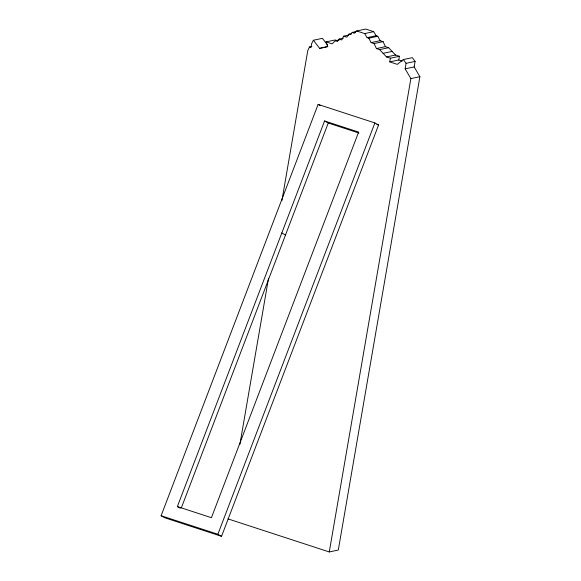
<?xml version="1.0" encoding="UTF-8"?>
<svg xmlns="http://www.w3.org/2000/svg" width="581" height="581" viewBox="0 0 581 581"><rect width="100%" height="100%" fill="white"/><g stroke="black" fill="none" stroke-linecap="round" stroke-linejoin="round"><path stroke-width="0.87" d="M239.88 444.465L268.516 278.343M281.908 200.641L307.777 50.598L309.433 47.032L311.895 46.509M389.757 61.906L390.396 58.209L399.423 56.292L398.784 59.988L389.757 61.906L397.288 64.368L403.316 59.567L412.343 57.65L415.103 61.412L414.159 66.924L419.896 76.692L338.302 550.033L329.274 551.95L227.963 518.877M329.274 551.95L410.869 78.609L405.131 68.841L406.075 63.329L403.316 59.567M161.104 515.732L318.119 104.413L374.883 122.94L378.572 124.995L221.55 536.314L164.786 517.787L161.104 515.732L217.868 534.266L221.55 536.314M177.365 506.581L324.568 120.971L358.63 132.09L211.426 517.7L177.365 506.581L180.313 508.222M181.374 507.787L328.25 123.019L324.568 120.971M217.868 534.266L374.883 122.94M348.6 35.114L343.676 36.16L341.788 39.951L339.144 39.087L337.401 41.418L335.31 40.735L332.092 43.844L326.101 41.883L327.619 46.465L319.666 48.383L313.37 40.249L311.641 43.626L310.966 47.533L309.433 47.032M357.068 31.367L352.144 32.413L350.757 34.649L349.087 34.097L346.741 37.155L343.676 36.16M352.144 32.413L353.96 33.008L356.661 30.967L365.689 29.05L373.699 31.665L376.125 35.731L377.803 36.276L380.163 40.692L383.09 41.65L385.45 46.654L388.653 47.707L395.523 55.021L399.423 56.292M313.37 40.249L322.397 38.331L327.648 45.115M353.96 33.008L355.601 32.659M349.087 34.097L351.549 33.575M356.661 30.967L364.672 33.582L373.699 31.665M326.101 41.883L335.128 39.966L337.699 40.808M339.144 39.087L343.248 38.215M335.31 40.735L339.413 39.864M364.672 33.582L367.098 37.642L376.125 35.731M319.666 48.383L327.873 46.647M367.098 37.642L368.775 38.193L377.803 36.276M368.775 38.193L371.136 42.609L380.163 40.692M371.136 42.609L374.062 43.568L383.09 41.65M374.062 43.568L376.423 48.572L385.45 46.654M376.423 48.572L379.625 49.625L388.653 47.707M383.119 53.343L392.146 51.426M379.625 49.625L386.496 56.938L395.523 55.021M406.075 63.329L415.103 61.412M405.131 68.841L414.159 66.924M410.869 78.609L419.896 76.692M398.784 59.988L402.132 61.085M386.496 56.938L390.396 58.209M376.851 124.428L378.572 124.995M328.25 123.019L358.905 133.027M318.119 104.413L320.334 105.64M281.821 232.952L285.503 235.007"/></g></svg>
